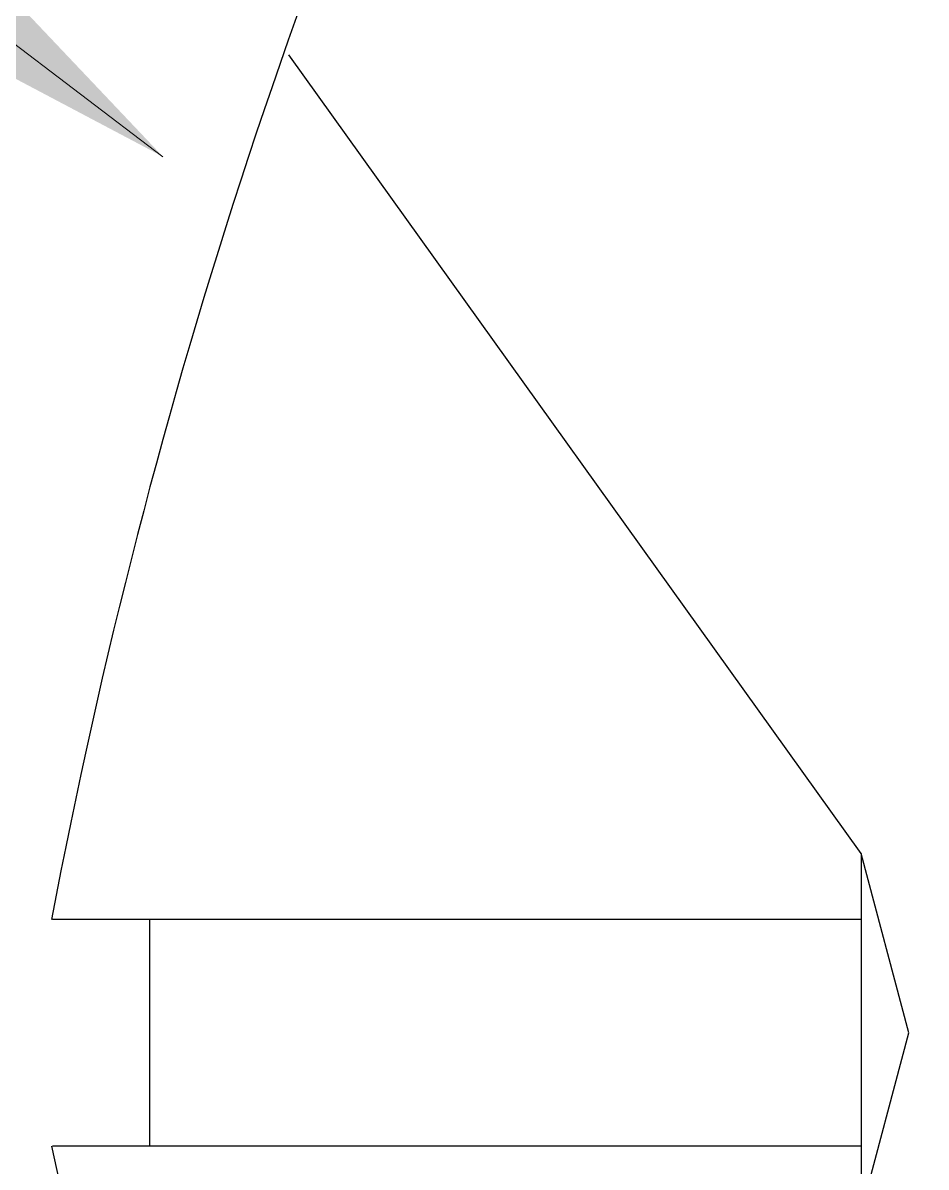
# Model space of a CAD drawing. Header units: millimetres. Extents: x -547695 to 905972, y -1055718 to 167349.
# Drawn here: x -514918.76 to -514903.46, y -1033752.43 to -1033733.06 of the extents above; entities that cross this region are included whole.
import ezdxf

# ---------------------------------------------------------------- set-up
doc = ezdxf.new("R2010")
doc.units = ezdxf.units.MM
doc.layers.add('View-XTD-CT Cua$0$View-XĐL-CT Cửa$0$Dim - Vietduc', color=149, linetype='Continuous', lineweight=13)
doc.layers.add('View-XTD-CT Cua$0$View-XĐL-CT Cửa$0$KT-NetThay', color=7, linetype='Continuous', lineweight=18)
doc.layers.add('View-XTD-CT Cua$0$View-XĐL-CT Cửa$0$Screw', color=253, linetype='Continuous')
doc.styles.add('View-XTD-CT Cua$0$View-XĐL-CT Cửa$0$VnArial NarrowH', font='VHARIALN.TTF')
doc.dimstyles.new('View-XTD-CT Cua$0$View-XĐL-CT Cửa$0$VD 1-1 x 25', dxfattribs={"dimscale": 25, "dimtxt": 2, "dimasz": 1, "dimexe": 1, "dimexo": 1, "dimgap": 0.5, "dimtad": 1, "dimdec": 0, "dimzin": 0, "dimdsep": 46, "dimtxsty": 'View-XTD-CT Cua$0$View-XĐL-CT Cửa$0$VnArial NarrowH', "dimcen": 0.09, "dimdle": 2, "dimclrd": 256, "dimclre": 256, "dimclrt": 7, "dimadec": 0, "dimazin": 0, "dimtm": 1e-09, "dimtfac": 1, "dimtdec": 0, "dimtix": 1, "dimtmove": 2, "dimatfit": 3, "dimfxl": 1, "dimtolj": 1, "dimtzin": 0, "dimarcsym": 0})

# ---------------------------------------------------------------- blocks, each defined once
blk = doc.blocks.new('View-XTD-CT Cua$0$View-XĐL-CT Cửa$0$ph sd 4.2x25 (elev)')
at = {"layer": 'View-XTD-CT Cua$0$View-XĐL-CT Cửa$0$Screw', "linetype": 'Continuous'}
blk.add_lwpolyline([(-3.05, -0.2666, 0.065654), (-1.7862, -3.7779, 0.27758), (-1.2634, -4.1), (0, -4.1), (0, 4.1), (-1.2634, 4.1, 0.241459), (-1.8915, 3.7779, 0.066264), (-3.05, 0.2666, 0.113267)], format="xyb", dxfattribs=at)
at = {"layer": 'View-XTD-CT Cua$0$View-XĐL-CT Cửa$0$Screw'}
for points in [[(-1.146, 0.422), (-2.4923, 2.3)], [(-1.146, -0.422), (-1.0341, 0), (-1.146, 0.422), (-1.146, -0.422), (-2.4314, -2.3)], [(-1.146, 0.2666), (-3.048, 0.2666)], [(-2.8196, 0.2666), (-2.8196, -0.2666)], [(-1.146, -0.2666), (-3.048, -0.2666)]]:
    blk.add_lwpolyline(points, dxfattribs=at)
blk = doc.blocks.new('View-XTD-CT Cua$0$View-XĐL-CT Cửa$0$A$C77827696')
at = {"layer": 'View-XTD-CT Cua$0$View-XĐL-CT Cửa$0$Screw', "xscale": 4.999999999999999, "yscale": 4.999999999999999, "zscale": 4.999999999999999}
blk.add_blockref('View-XTD-CT Cua$0$View-XĐL-CT Cửa$0$ph sd 4.2x25 (elev)', (-3154.055, 3575.699), dxfattribs=at)
at = {"layer": 'View-XTD-CT Cua$0$View-XĐL-CT Cửa$0$Dim - Vietduc'}
blk.add_leader([(-3167.996, 3586.002), (-3322.94, 3703.638), (-4374.746, 3703.638)], dimstyle='View-XTD-CT Cua$0$View-XĐL-CT Cửa$0$VD 1-1 x 25', dxfattribs=at)

msp = doc.modelspace()

# ---------------------------------------------------------------- block references
at = {"layer": 'View-XTD-CT Cua$0$View-XĐL-CT Cửa$0$KT-NetThay', "xscale": 1.44, "yscale": 1.44, "zscale": 1.44}
msp.add_blockref('View-XTD-CT Cua$0$View-XĐL-CT Cửa$0$A$C77827696', (-510354.47, -1038899.165), dxfattribs=at)

doc.saveas('drawing.dxf')
